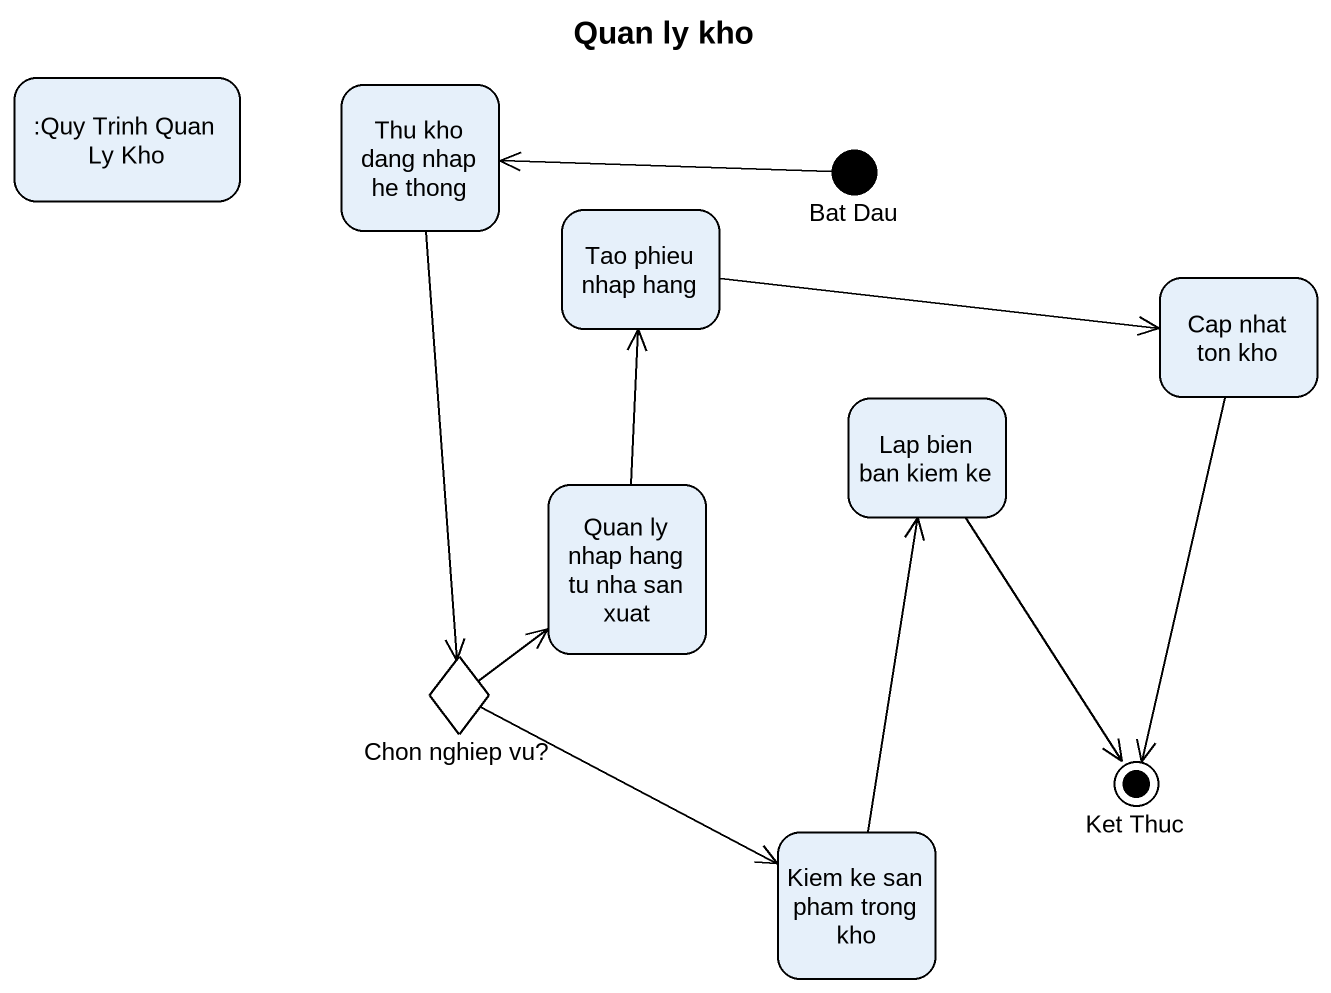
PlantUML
@startuml
title Quan ly kho
hide empty description
state ":Quy Trinh Quan Ly Kho" as Quy_Trinh_Quan_Ly_Kho
state "Thu kho dang nhap he thong" as Thu_kho_dang_nhap_he_thong
state "Bat Dau" as Bat_Dau <<start>>
state "Tao phieu nhap hang" as Tao_phieu_nhap_hang
state "Cap nhat ton kho" as Cap_nhat_ton_kho
state "Lap bien ban kiem ke" as Lap_bien_ban_kiem_ke
state "Quan ly nhap hang tu nha san xuat" as Quan_ly_nhap_hang_tu_nha
state "Chon nghiep vu?" as Chon_nghiep_vu <<choice>>
state "Ket Thuc" as Ket_Thuc <<end>>
state "Kiem ke san pham trong kho" as Kiem_ke_san_pham_trong_kho
Thu_kho_dang_nhap_he_thong --> Chon_nghiep_vu
Bat_Dau -left-> Thu_kho_dang_nhap_he_thong
Tao_phieu_nhap_hang -right-> Cap_nhat_ton_kho
Cap_nhat_ton_kho --> Ket_Thuc
Lap_bien_ban_kiem_ke --> Ket_Thuc
Quan_ly_nhap_hang_tu_nha -up-> Tao_phieu_nhap_hang
Chon_nghiep_vu -up-> Quan_ly_nhap_hang_tu_nha
Chon_nghiep_vu -right-> Kiem_ke_san_pham_trong_kho
Kiem_ke_san_pham_trong_kho -up-> Lap_bien_ban_kiem_ke
@enduml
